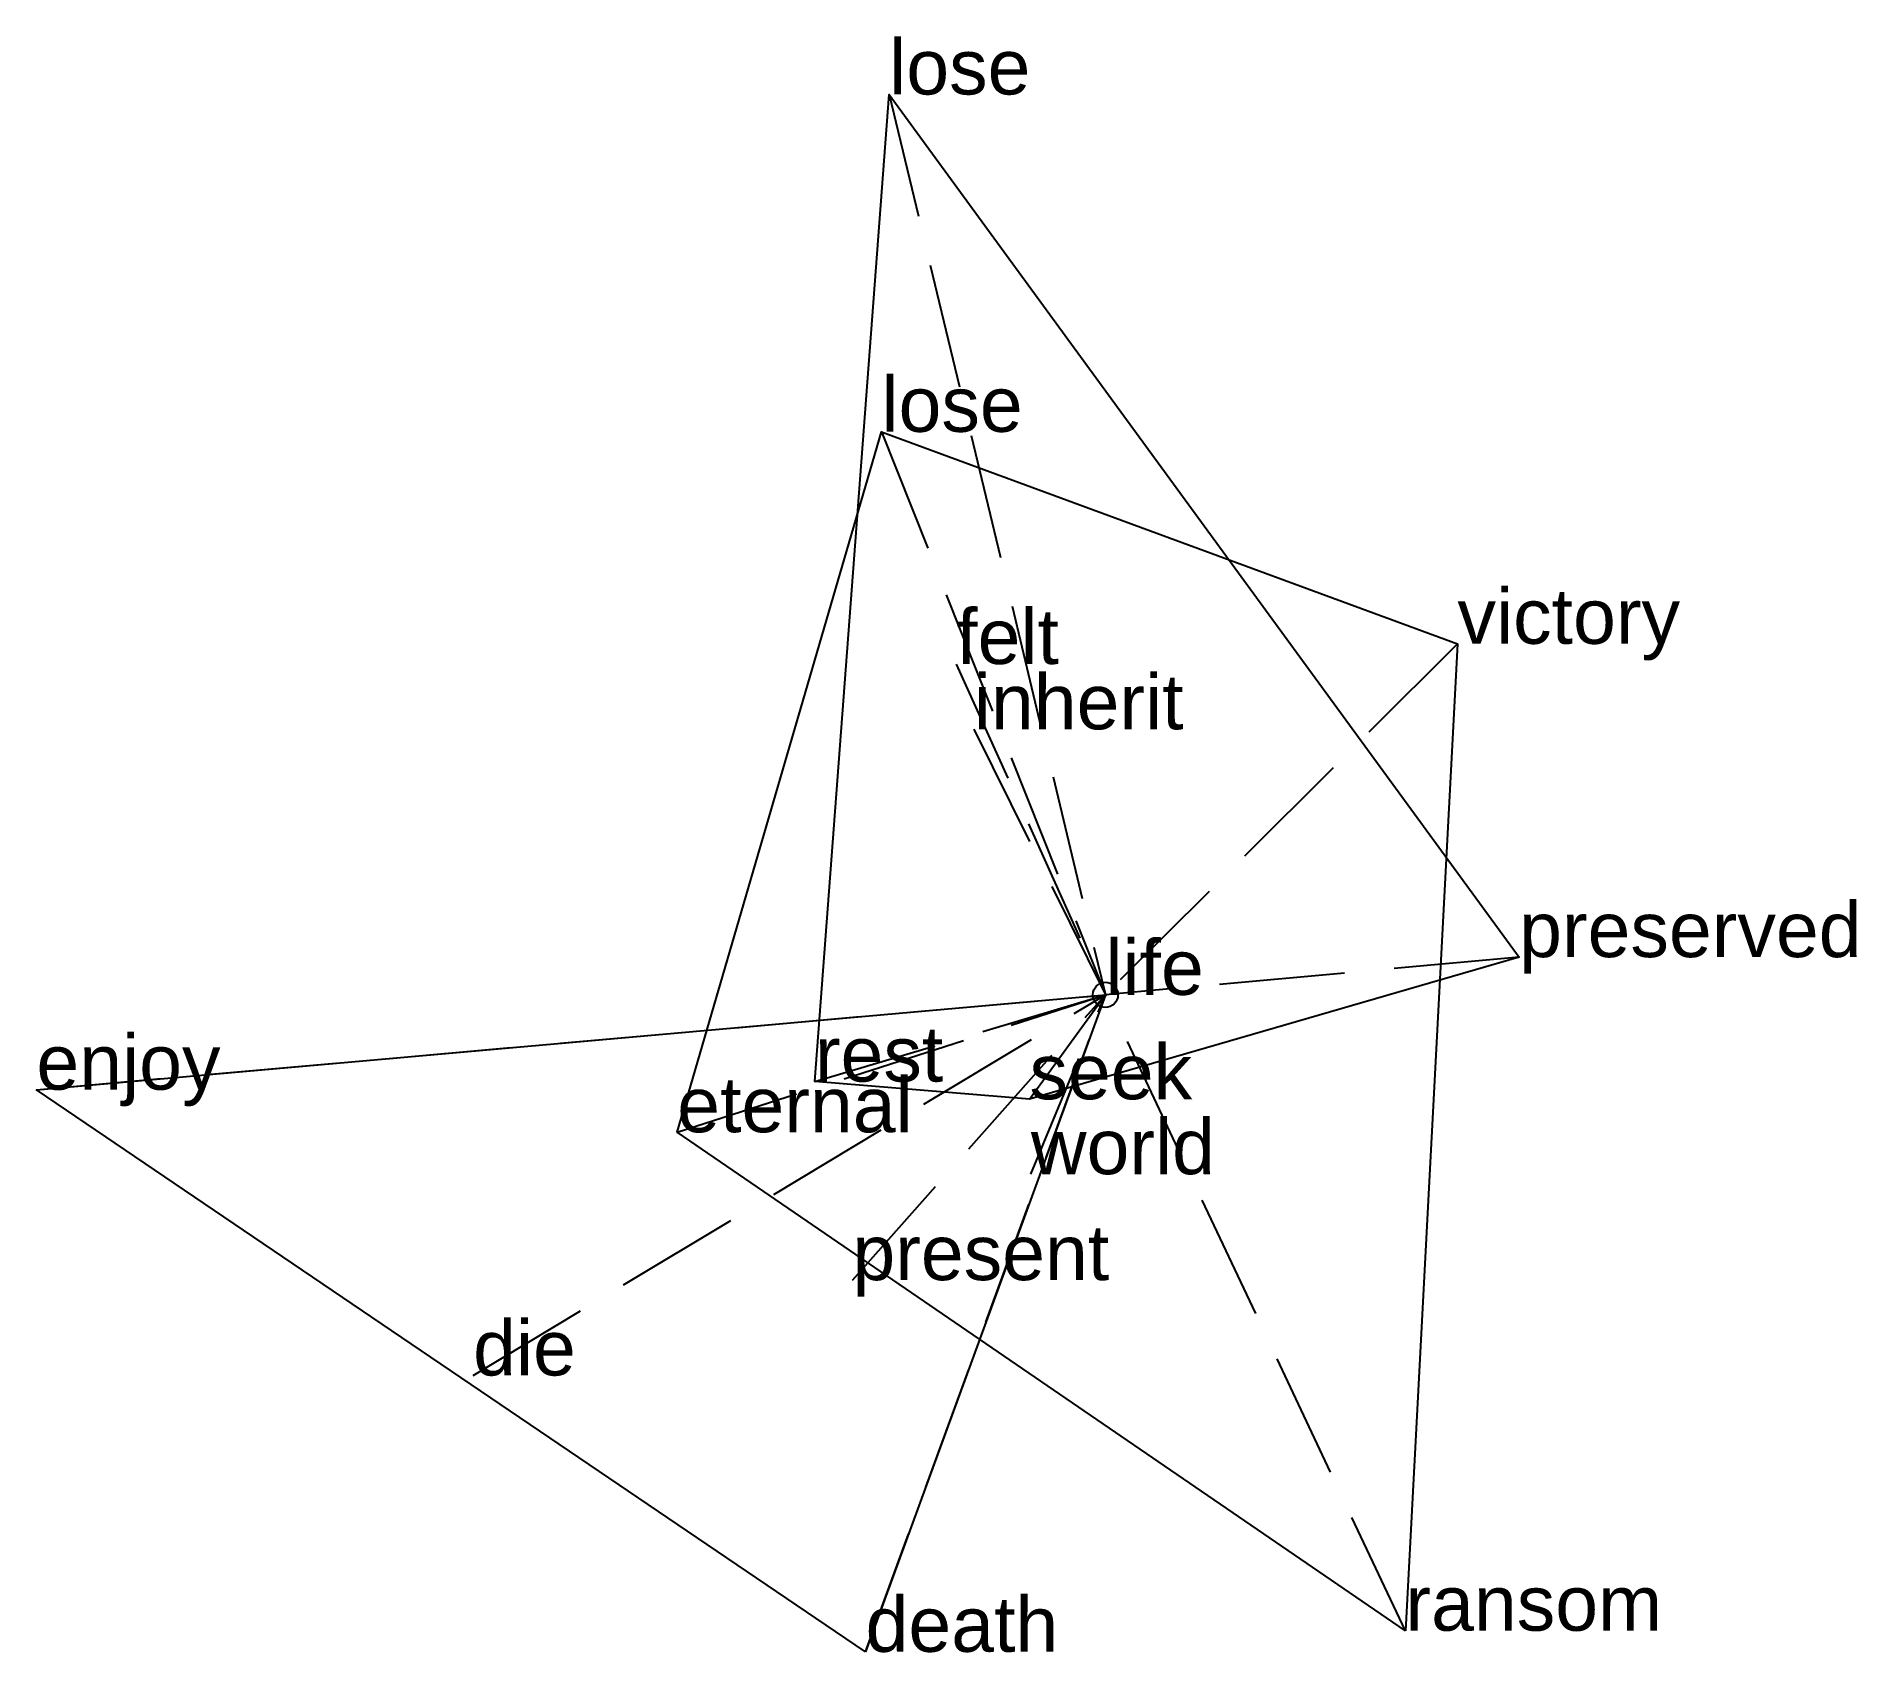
# Model space of a CAD drawing. Extents: x -2.13 to 1.5, y -1.31 to 1.91.
import ezdxf

# ---------------------------------------------------------------- set-up
doc = ezdxf.new("R2010")
doc.units = 0
doc.linetypes.add('DASHED2', pattern=[0.3, 0.25, -0.05])
for name, color, linetype in [('TEXT_nt', 1, 'CONTINUOUS'), ('TEXT_ot', 1, 'CONTINUOUS'), ('TEXT_q', 1, 'CONTINUOUS')]:
    doc.layers.add(name, color=color, linetype=linetype)
doc.styles.get("Standard").update_dxf_attribs({"font": 'arial.ttf'})

# ---------------------------------------------------------------- blocks, each defined once
blk = doc.blocks.new('ot-life')
at = {"layer": 'LINES_ot', "linetype": 'DASHED2'}
for p in [(-0.4314, 1.7965), (-0.2976, 0.6601), (0.8254, 0.0753), (-0.5796, -0.1731), (-0.1515, -0.2083), (0, 0)]:
    blk.add_line(p, (0, 0), dxfattribs=at)
at = {"layer": 'ORIGIN_ot'}
blk.add_circle((0, 0), 0.025, dxfattribs=at)
at = {"layer": 'TEXT_ot'}
for s, p in [('lose', (-0.4314, 1.7965)), ('felt', (-0.2976, 0.6601)), ('preserved', (0.8254, 0.0753)), ('life', (0, 0)), ('rest', (-0.5796, -0.1731)), ('seek', (-0.1515, -0.2083))]:
    blk.add_text(s, height=0.11, dxfattribs=at).set_placement(p)
blk = doc.blocks.new('nt-life')
at = {"layer": 'LINES_nt', "linetype": 'DASHED2'}
for p in [(-0.4468, 1.1234), (0.7025, 0.7004), (-0.2625, 0.5298), (-0.8543, -0.2742), (0, 0), (0.5986, -1.2687)]:
    blk.add_line(p, (0, 0), dxfattribs=at)
at = {"layer": 'ORIGIN_nt'}
blk.add_circle((0, 0), 0.025, dxfattribs=at)
at = {"layer": 'TEXT_nt'}
for s, p in [('lose', (-0.4468, 1.1234)), ('victory', (0.7025, 0.7004)), ('inherit', (-0.2625, 0.5298)), ('life', (0, 0)), ('eternal', (-0.8543, -0.2742)), ('ransom', (0.5986, -1.2687))]:
    blk.add_text(s, height=0.11, dxfattribs=at).set_placement(p)
blk = doc.blocks.new('q-life')
at = {"layer": 'LINES_q', "linetype": 'DASHED2'}
for p in [(-2.1328, -0.1892), (-1.2615, -0.7594), (-0.5048, -0.5692), (-0.4785, -1.3108), (-0.1486, -0.3578), (0, 0)]:
    blk.add_line(p, (0, 0), dxfattribs=at)
at = {"layer": 'ORIGIN_q'}
blk.add_circle((0, 0), 0.025, dxfattribs=at)
at = {"layer": 'TEXT_q'}
for s, p in [('life', (0, 0)), ('enjoy', (-2.1328, -0.1892)), ('world', (-0.1486, -0.3578)), ('present', (-0.5048, -0.5692)), ('die', (-1.2615, -0.7594)), ('death', (-0.4785, -1.3108))]:
    blk.add_text(s, height=0.11, dxfattribs=at).set_placement(p)

msp = doc.modelspace()

# ---------------------------------------------------------------- linework, layer by layer
at = {"layer": 'OUTLINE_nt', "linetype": 'CONTINUOUS'}
msp.add_polyline3d([(0.5986, -1.2687, 0), (-0.8543, -0.2742, 0), (-0.4468, 1.1234, 0), (0.7025, 0.7004, 0), (0.5986, -1.2687, 0)], close=True, dxfattribs=at)
at = {"layer": 'OUTLINE_ot', "linetype": 'CONTINUOUS'}
msp.add_polyline3d([(-0.1515, -0.2083, 0), (-0.5796, -0.1731, 0), (-0.4314, 1.7965, 0), (0.8254, 0.0753, 0), (-0.1515, -0.2083, 0)], close=True, dxfattribs=at)
at = {"layer": 'OUTLINE_q', "linetype": 'CONTINUOUS'}
msp.add_polyline3d([(-0.4785, -1.3108, 0), (-2.1328, -0.1892, 0), (0, 0, 0), (-0.4785, -1.3108, 0)], close=True, dxfattribs=at)

# ---------------------------------------------------------------- block references
for name in ['ot-life', 'nt-life', 'q-life']:
    msp.add_blockref(name, (0, 0))

doc.saveas('drawing.dxf')
